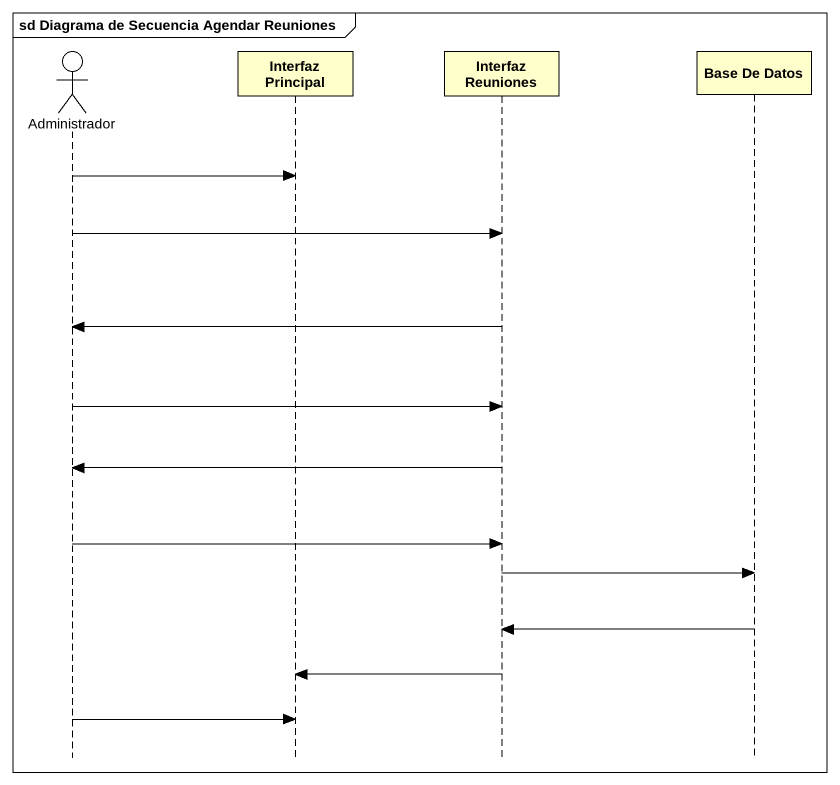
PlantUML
@startuml
mainframe sd Diagrama de Secuencia Agendar Reuniones
hide footbox
actor Administrador
participant "Interfaz Principal" as Interfaz_Principal
participant "Interfaz Reuniones" as Interfaz_Reuniones
participant "Base De Datos" as Base_De_Datos

Administrador -> Interfaz_Principal
Administrador -> Interfaz_Reuniones
Interfaz_Reuniones -> Administrador
Administrador -> Interfaz_Reuniones
Interfaz_Reuniones -> Administrador
Administrador -> Interfaz_Reuniones
Interfaz_Reuniones -> Base_De_Datos
Base_De_Datos -> Interfaz_Reuniones
Interfaz_Reuniones -> Interfaz_Principal
Administrador -> Interfaz_Principal
@enduml
